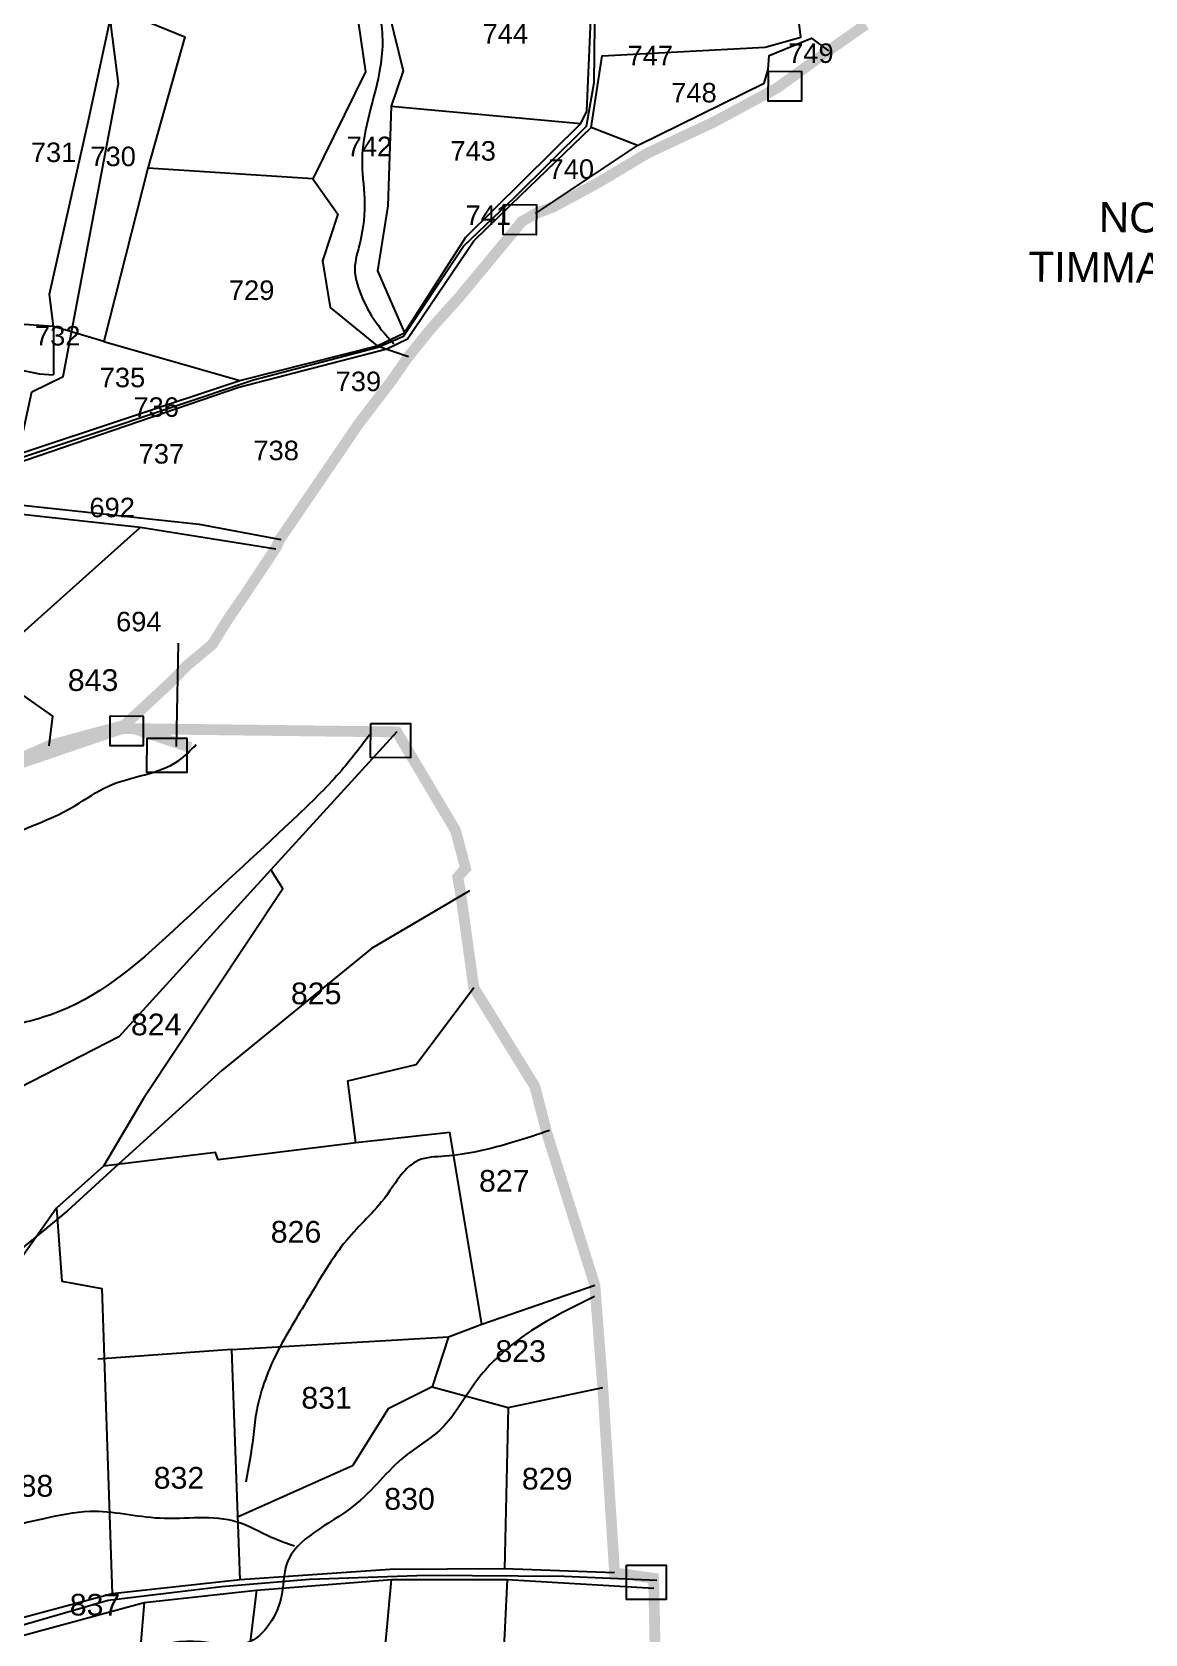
# Model space of a CAD drawing. Header units: inches. Extents: x 200003 to 248779, y 1594258 to 1607376.
# Drawn here: x 207872 to 208898, y 1599463 to 1600941 of the extents above; entities that cross this region are included whole.
import ezdxf
from ezdxf.enums import TextEntityAlignment as Align

# ---------------------------------------------------------------- set-up
doc = ezdxf.new("R2010")
doc.units = ezdxf.units.IN
doc.header["$LTSCALE"] = 15
doc.header["$MEASUREMENT"] = 0
doc.linetypes.add('DASHED2', pattern=[0.375, 0.25, -0.125])
for name, color, linetype in [('BOUNDRY STONES', 240, 'Continuous'), ('PLOTS', 7, 'Continuous'), ('PLOTS NO', 7, 'Continuous'), ('ROADS', 1, 'Continuous'), ('STREAMS', 4, 'Continuous'), ('TEXT', 1, 'Continuous'), ('VILLAGE BOUNDRY', 5, 'Continuous')]:
    doc.layers.add(name, color=color, linetype=linetype)
doc.styles.get("Standard").update_dxf_attribs({"font": 'arial.ttf'})

msp = doc.modelspace()

# ---------------------------------------------------------------- linework, layer by layer
at = {"layer": 'BOUNDRY STONES'}
for points in [[(208550.6, 1600904.6), (208581.1, 1600904.4), (208580.9, 1600876.9), (208550.4, 1600877.1)], [(208306.3, 1600781.7), (208336.7, 1600781.4), (208336.5, 1600753.9), (208306.1, 1600754.1)], [(207943.8, 1600310.2), (207974.2, 1600309.9), (207974, 1600282.4), (207943.6, 1600282.6)], [(208183.9, 1600303.2), (208220.5, 1600303.1), (208220.4, 1600271.5), (208183.8, 1600271.6)], [(207977.7, 1600289.6), (208014.3, 1600289.5), (208014.2, 1600257.9), (207977.6, 1600258)], [(208419.7, 1599526.8), (208456.3, 1599526.7), (208456.3, 1599495.1), (208419.6, 1599495.2)]]:
    msp.add_lwpolyline(points, close=True, dxfattribs=at)
at = {"layer": 'PLOTS'}
for points in [[(207754.6, 1600510.7), (207853.8, 1600541.9), (208062.3, 1600613.4), (208198.7, 1600648.5), (208217.7, 1600658), (208278.9, 1600748.1), (208313.4, 1600781.8), (208387.1, 1600852.8), (208397.3, 1600919), (208547.4, 1600926.8), (208580.5, 1600936.1), (208569, 1601028.8), (208534.5, 1601129.3), (208474.8, 1601242.4), (208412, 1601333.5)], [(207929.3, 1601113.4), (207929, 1601092.6), (207944.7, 1601089.2), (207942.8, 1601039.1), (207934.3, 1600964.9), (207946.1, 1600963.3), (208012.5, 1600936.3), (207978.4, 1600815.1), (207937.7, 1600655.4), (207891.4, 1600669.1), (207864.4, 1600671.1), (207823.3, 1600670.3)], [(207254.9, 1600477.6), (207434.5, 1600529.9), (207467.9, 1600518.2), (207485.9, 1600506.5), (207518.6, 1600480.5), (207554.7, 1600480.8), (207634.9, 1600502.6), (207710.6, 1600520.5), (207768.6, 1600529.7), (207857.8, 1600551.3), (208063.1, 1600619.4), (208189.9, 1600651.3), (208215, 1600663.4), (208271.6, 1600751.5), (208377.7, 1600856.3), (208383, 1600867.8), (208390.1, 1601030.9)], [(208165.5, 1600997.2), (208179.2, 1600904.2), (208130.6, 1600805.4), (208153.7, 1600772.9), (208139.5, 1600729.7), (208146.4, 1600686.8), (208189.9, 1600651.3), (208218.7, 1600641.6)], [(208192.4, 1600992.9), (208213.9, 1600904.9), (208202.7, 1600872.4), (208199.6, 1600780.6), (208190.2, 1600720.6), (208215, 1600663.4)], [(207891.4, 1600669.1), (207887.7, 1600699), (207924, 1600860.6), (207946.1, 1600963.3)], [(208335.9, 1600773.4), (208429.9, 1600836.2), (208546.5, 1600893.6), (208550.4, 1600906.2), (208551.3, 1600919.2), (208590.1, 1600935), (208605.9, 1600923.6)], [(208202.7, 1600872.4), (208377.7, 1600856.3)], [(208429.9, 1600836.2), (208387.1, 1600852.8)], [(208130.6, 1600805.4), (207978.4, 1600815.1)], [(207891.4, 1600669.1), (207891.4, 1600624.5)], [(207937.7, 1600655.4), (208063.1, 1600619.4)], [(207803.7, 1600630.6), (207857.6, 1600629.8), (207878.4, 1600625.7), (207891.4, 1600624.5)], [(206754.6, 1600002.7), (206754.6, 1600036.4), (206862.1, 1600123.7), (206894.7, 1600151.8), (206950.7, 1600220), (207010.3, 1600281.2), (207173, 1600402.9), (207252.6, 1600456.1), (207261.8, 1600469.8), (207437.7, 1600519.3), (207489.8, 1600498.2), (207520.6, 1600470.8), (207534.4, 1600468.1), (207551.9, 1600473.5), (207629.6, 1600489.4), (207651.6, 1600499.3), (207714, 1600512.1), (207754.6, 1600510.7), (207845.7, 1600506.2), (208025.7, 1600487), (208100.9, 1600472.9)], [(208096.5, 1600464), (207971.3, 1600483.9), (207845.7, 1600497.8), (207840.9, 1600478.9), (207834.4, 1600481.9), (207752.5, 1600492.6), (207754.6, 1600510.7)], [(207887.3, 1600282.6), (207890.7, 1600309.8), (207851.6, 1600337.4), (207841.5, 1600368.1), (207971.3, 1600483.9)], [(208208, 1600295.3), (208091.8, 1600168.1), (207951.7, 1600014), (207848.7, 1599961.2), (207704.6, 1599956.5), (207676.9, 1599953.1), (207594.7, 1599925.7), (207495.2, 1599909.3), (207442.2, 1599914.5), (207370.9, 1599921.8), (207310.9, 1599925.2), (207144, 1599912.4), (207095.9, 1599835.5), (207088.7, 1599824.9), (207080.2, 1599813.9), (207068, 1599790.1), (207055, 1599676.3), (207023.4, 1599673.8)], [(208091.8, 1600168.1), (208102.8, 1600150.5), (207974.5, 1599957.2), (207937.5, 1599894.7), (207894.3, 1599856), (207799.2, 1599721.9)], [(208170.3, 1599916.5), (208162.8, 1599973.6), (208225.7, 1599988.6), (208278.9, 1600059.5)], [(208286.3, 1599749.1), (208256.8, 1599926), (208170.3, 1599916.5), (208043.1, 1599900.8), (208040.7, 1599907.4), (207937.5, 1599894.7)], [(207894.3, 1599856), (207899.1, 1599788.7), (207936, 1599782.1), (207945.4, 1599500.5)], [(208055.9, 1599725.6), (208255.7, 1599737.5), (208286.3, 1599749.1), (208390.5, 1599785.1)], [(208255.7, 1599737.5), (208240.6, 1599691.4), (208310.6, 1599672.2), (208397.8, 1599690.6)], [(208063.5, 1599513.4), (208055.9, 1599725.6), (207932.3, 1599716.8)], [(208240.6, 1599691.4), (208199.9, 1599671.1), (208167, 1599618.6), (208060.3, 1599570.8)], [(208310.6, 1599672.2), (208307.3, 1599523.6)], [(208408.7, 1599519.7), (208307.3, 1599523.6), (208201.4, 1599522.7), (208063.5, 1599513.4), (207945.4, 1599500.5), (207812.2, 1599464.7), (207776, 1599452.4), (207680.5, 1599443), (207597.9, 1599428.4), (207550.2, 1599413.7), (207454.9, 1599369.7), (207344.1, 1599261.9)], [(207353.3, 1599258.4), (207454.7, 1599350.6), (207567.3, 1599405), (207588.6, 1599417.9), (207678.7, 1599436.9), (207770.7, 1599443.7), (207830.9, 1599453.4), (207975.1, 1599492.3), (208078.6, 1599503.8), (208202.9, 1599513.5), (208309.7, 1599513.6), (208444.9, 1599505.6)], [(208159.5, 1599038.5), (208202.9, 1599513.5)], [(208309.7, 1599513.6), (208302.7, 1599368.2), (208282.4, 1599035.6)], [(208078.6, 1599503.8), (208022.6, 1599047.2), (207990.9, 1598994.1)], [(207975.1, 1599492.3), (207959.6, 1599311), (207814.4, 1599312)]]:
    msp.add_lwpolyline(points, dxfattribs=at)
at = {"layer": 'ROADS'}
for points in [[(207653.1, 1600152.8), (207677.8, 1600188.3), (207746.5, 1600237.1), (207761.4, 1600251.7), (207789.4, 1600364.4), (207798, 1600411.6), (207834.4, 1600476), (207851.8, 1600518.3), (207871.5, 1600609), (207900.4, 1600623.2), (207951.3, 1600893.2), (207944.5, 1600945.9), (207941.5, 1600984.9), (207947.1, 1601081), (207979.6, 1601150.9)], [(207848.2, 1600543.9), (208075.9, 1600619.9), (208190.8, 1600650.2), (208214, 1600660.3), (208269.4, 1600743.2), (208316.6, 1600788.4), (208382.9, 1600854.1), (208389.8, 1600894.1), (208390.9, 1600974.7)], [(208274.9, 1600148.7), (208184.6, 1600095.6), (208046.5, 1599983.2), (207948.1, 1599893.6), (207904.3, 1599853.5), (207848.6, 1599807.7), (207806.5, 1599751.7), (207779.6, 1599726.6), (207729.1, 1599691), (207685.3, 1599661.1), (207618.8, 1599595), (207532.7, 1599448.6)], [(208447.6, 1599512.6), (208362.3, 1599516.3), (208235.3, 1599517.4), (208127.5, 1599513.7), (208046.4, 1599507), (207941.8, 1599494.4), (207819.4, 1599459), (207763.5, 1599447), (207690.6, 1599440.9), (207610.8, 1599429), (207517.6, 1599389.5), (207463.6, 1599368.4)]]:
    msp.add_lwpolyline(points, dxfattribs=at)
at = {"layer": 'STREAMS'}
for points in [[(208396.7, 1601498.6), (208369.9, 1601501.8), (208334.8, 1601454.2), (208318.5, 1601423.9), (208309.4, 1601402.5), (208302.1, 1601383.4), (208283.3, 1601354.9), (208277.7, 1601318.6), (208260, 1601272.8), (208249.4, 1601209), (208227.7, 1601112.2), (208209.9, 1601052.1), (208181.5, 1601011.7), (208191.3, 1600959.7), (208192.7, 1600908.4), (208175.9, 1600823.5), (208178, 1600787.1), (208174.1, 1600747.1), (208169.2, 1600722.1), (208176.1, 1600695.8), (208190.9, 1600670), (208205.1, 1600653.2)], [(203972.7, 1598365.9), (204022.7, 1598368.2), (204062.4, 1598389.4), (204121, 1598402.1), (204164.3, 1598419), (204245.5, 1598437.7), (204326.7, 1598461.3), (204363.4, 1598511.8), (204433.9, 1598606.4), (204471.9, 1598690.4), (204509.3, 1598773.2), (204534.5, 1598834.9), (204568.8, 1598890.3), (204602.5, 1598931.7), (204669.7, 1598986.4), (204726.7, 1599017), (204798.2, 1599071.7), (204872, 1599095.9), (204955, 1599104.2), (205055.7, 1599115), (205131.3, 1599106.8), (205208, 1599125.2), (205275.8, 1599182.3), (205322.3, 1599207.8), (205358.9, 1599230.3), (205430.9, 1599241.1), (205512.1, 1599259.8), (205603.6, 1599273.5), (205676.2, 1599283.7), (205732.4, 1599301.9), (205836.5, 1599347.5), (205929.8, 1599349.8), (206011.6, 1599373.3), (206122.6, 1599390.7), (206205.7, 1599413.7), (206302.7, 1599431.1), (206366.2, 1599446.8), (206445.9, 1599468.1), (206583.9, 1599511.1), (206662.1, 1599556), (206729.3, 1599596.6), (206876, 1599689.8), (206972.6, 1599769.4), (207014.2, 1599846.1), (207071.3, 1599926.7), (207095.8, 1599952.8), (207151.3, 1599980.7), (207234.4, 1600006.7), (207325.3, 1600018.7), (207399.1, 1600019.1), (207452.8, 1600019.6), (207498.6, 1600045.1), (207624, 1600076.7), (207713.8, 1600120.4), (207782.8, 1600164.1), (207825.6, 1600189), (207911.1, 1600227.2), (207942.2, 1600245.4), (208007, 1600269), (208022.9, 1600283.6)], [(208182.9, 1600292.6), (208157.2, 1600260.1), (208117.2, 1600219.1), (208014.2, 1600123.5), (207904.3, 1600040.6), (207853.5, 1600024.8), (207774.4, 1600006.6), (207720.4, 1599981), (207642.6, 1599966.5), (207551.3, 1599943.5), (207477.7, 1599922.9), (207398.1, 1599939), (207304, 1599939.7), (207226.8, 1599934.4), (207160.6, 1599923.5), (207115.8, 1599915), (207086.9, 1599858.2), (207059.8, 1599806.8), (206970.7, 1599715.4), (206935.7, 1599669.6), (206881.6, 1599616.4), (206858.3, 1599581), (206815.3, 1599559.7), (206756.5, 1599534.1), (206690.9, 1599511), (206633.3, 1599495.9), (206562, 1599470.7), (206460.8, 1599436.1), (206394.6, 1599414.8), (206383.5, 1599374.5), (206379.8, 1599350.6), (206369.9, 1599313.3), (206335.5, 1599278.5), (206266.8, 1599248), (206195, 1599204.6), (206163.1, 1599190), (206115.8, 1599161.3), (206091.9, 1599132), (206082, 1599091), (206078.2, 1599044.5), (206063.4, 1599017), (206037, 1598987.4), (206031.3, 1598936.6), (206041.1, 1598909.6), (206028.1, 1598870.5), (206009.7, 1598843), (205991.8, 1598789.8), (205974.6, 1598771.4), (205947.6, 1598773.3), (205921.9, 1598769.7), (205887.9, 1598721.1), (205876.2, 1598681.4), (205866.9, 1598641.6), (205841.1, 1598619.6), (205819.1, 1598629.5), (205786.6, 1598608.7), (205765.1, 1598588), (205718.5, 1598563.6), (205673.6, 1598560.3), (205614.7, 1598499.3), (205576.7, 1598489.6), (205542.9, 1598473.1)], [(208348.8, 1599927.7), (208283.5, 1599908.6), (208252.3, 1599904), (208227.7, 1599900.1), (208198.3, 1599867.6), (208161.7, 1599826.5), (208126.3, 1599772.8), (208096.9, 1599721.7), (208078.2, 1599666.6), (208075.5, 1599644.7), (208068.7, 1599603.5)], [(208390.3, 1599774.7), (208314.4, 1599730.4), (208279.8, 1599694.6), (208249.1, 1599652.8), (208215.8, 1599627.6), (208167.8, 1599581.2), (208106.5, 1599528.3), (208101, 1599495.9), (208067, 1599454.1), (208027.1, 1599456.2), (207926.7, 1599434.5), (207881.4, 1599420.7), (207852.1, 1599403.5), (207791.7, 1599420.2), (207761.8, 1599431.6), (207697.9, 1599427.1)], [(207823.9, 1599544.8), (207849.4, 1599560.7), (207882.8, 1599570), (207925, 1599576.6), (207989.2, 1599570.4), (208060.8, 1599566.9), (208092.2, 1599552.8), (208113.6, 1599544.7)]]:
    msp.add_spline(points, degree=3, dxfattribs=at)
at = {"layer": 'VILLAGE BOUNDRY', "color": 5, "linetype": 'DASHED2', "ltscale": 8}
msp.add_lwpolyline([(208640.2, 1600947.7, 10, 10, 0), (208605.9, 1600923.6, 10, 10, 0), (208576.2, 1600902, 10, 10, 0), (208558, 1600888.9, 10, 10, 0), (208500, 1600857.7, 10, 10, 0), (208439.1, 1600829.1, 10, 10, 0), (208394.2, 1600802.2, 10, 10, 0), (208351.7, 1600779.2, 10, 10, 0), (208335.9, 1600773.4, 10, 10, 0), (208323.3, 1600766.1, 10, 10, 0), (208289.2, 1600724.9, 10, 10, 0), (208265.5, 1600696.3, 10, 10, 0), (208239.8, 1600667.7, 10, 10, 0), (208218.7, 1600641.6, 10, 10, 0), (208202.7, 1600618.7, 10, 10, 0), (208172.9, 1600579.7, 10, 10, 0), (208138.3, 1600528.9, 10, 10, 0), (208100.2, 1600473.1, 10, 10, 0), (208096.5, 1600465.1, 10, 10, 0), (208067.3, 1600421.1, 10, 10, 0), (208053.2, 1600400.7, 10, 10, 0), (208037.8, 1600376, 10, 10, 0), (208014.9, 1600356.9, 10, 10, 0), (207996.8, 1600338.6, 10, 10, 0), (207956.6, 1600301.4, 10, 10, 0), (208017.8, 1600280.9, 10, 10, 0), (207956.6, 1600301.4, 10, 10, 0), (207918, 1600291.1, 10, 10, 0), (207887.3, 1600282.6, 10, 10, 0), (207843.9, 1600263.6, 10, 10, 0)], format="xyseb", dxfattribs=at)
at = {"layer": 'VILLAGE BOUNDRY'}
msp.add_lwpolyline([(208004.8, 1600281.9), (208006.6, 1600377.3)], dxfattribs=at)
at = {"layer": 'VILLAGE BOUNDRY', "linetype": 'DASHED2', "ltscale": 8, "const_width": 10}
msp.add_lwpolyline([(207792.4, 1600243.2), (207954.7, 1600298.4), (208208, 1600295.3), (208262.1, 1600204.4), (208271.3, 1600169.5), (208264.1, 1600161.4), (208266.8, 1600146.3), (208278.9, 1600059.5), (208335.1, 1599968.5), (208346.7, 1599923.8), (208390.5, 1599785.1), (208397.8, 1599690.6), (208408.7, 1599519.7), (208444.5, 1599514.8), (208444.9, 1599505.6), (208447.6, 1599375.4)], dxfattribs=at)

# ---------------------------------------------------------------- texts
at = {"layer": 'PLOTS NO'}
for s, p in [('744', (208307.9, 1600939.2)), ('749', (208589.7, 1600921.3)), ('747', (208441.6, 1600919.1)), ('748', (208481.9, 1600884.9)), ('742', (208182.7, 1600835.3)), ('731', (207891.5, 1600829.9)), ('730', (207946.4, 1600826.1)), ('743', (208278.3, 1600831.2)), ('740', (208368.8, 1600814.4)), ('741', (208292.3, 1600771.9)), ('729', (208074.1, 1600702.7)), ('732', (207895.3, 1600660.7)), ('735', (207955, 1600622.2)), ('739', (208172.5, 1600618.6)), ('736', (207986.1, 1600594.9)), ('738', (208096.7, 1600554.9)), ('737', (207990.9, 1600551.8)), ('692', (207945.5, 1600502.3)), ('694', (207970.1, 1600397.1))]:
    msp.add_text(s, height=18, dxfattribs=at).set_placement(p, align=Align.MIDDLE_CENTER)
for s, p in [('843', (207904.6, 1600333.1)), ('825', (208110.3, 1600044.2)), ('824', (207962.8, 1600015.5)), ('827', (208283.7, 1599871.3)), ('826', (208091.7, 1599824.3)), ('823', (208298.8, 1599714.3)), ('831', (208119.9, 1599671.2)), ('832', (207983.8, 1599597.4)), ('829', (208323.2, 1599596.6)), ('888', (207844.6, 1599590)), ('830', (208196.4, 1599578)), ('837', (207906.4, 1599480.4))]:
    msp.add_text(s, height=20, dxfattribs=at).set_placement(p)
at = {"layer": 'TEXT', "insert": (208790.7, 1600784.5), "char_height": 27.743, "width": 350.963, "attachment_point": 1, "rotation": 359.5641}
msp.add_mtext('      NO.63 TIMMAPURAMPET ', dxfattribs=at)

doc.saveas('drawing.dxf')
